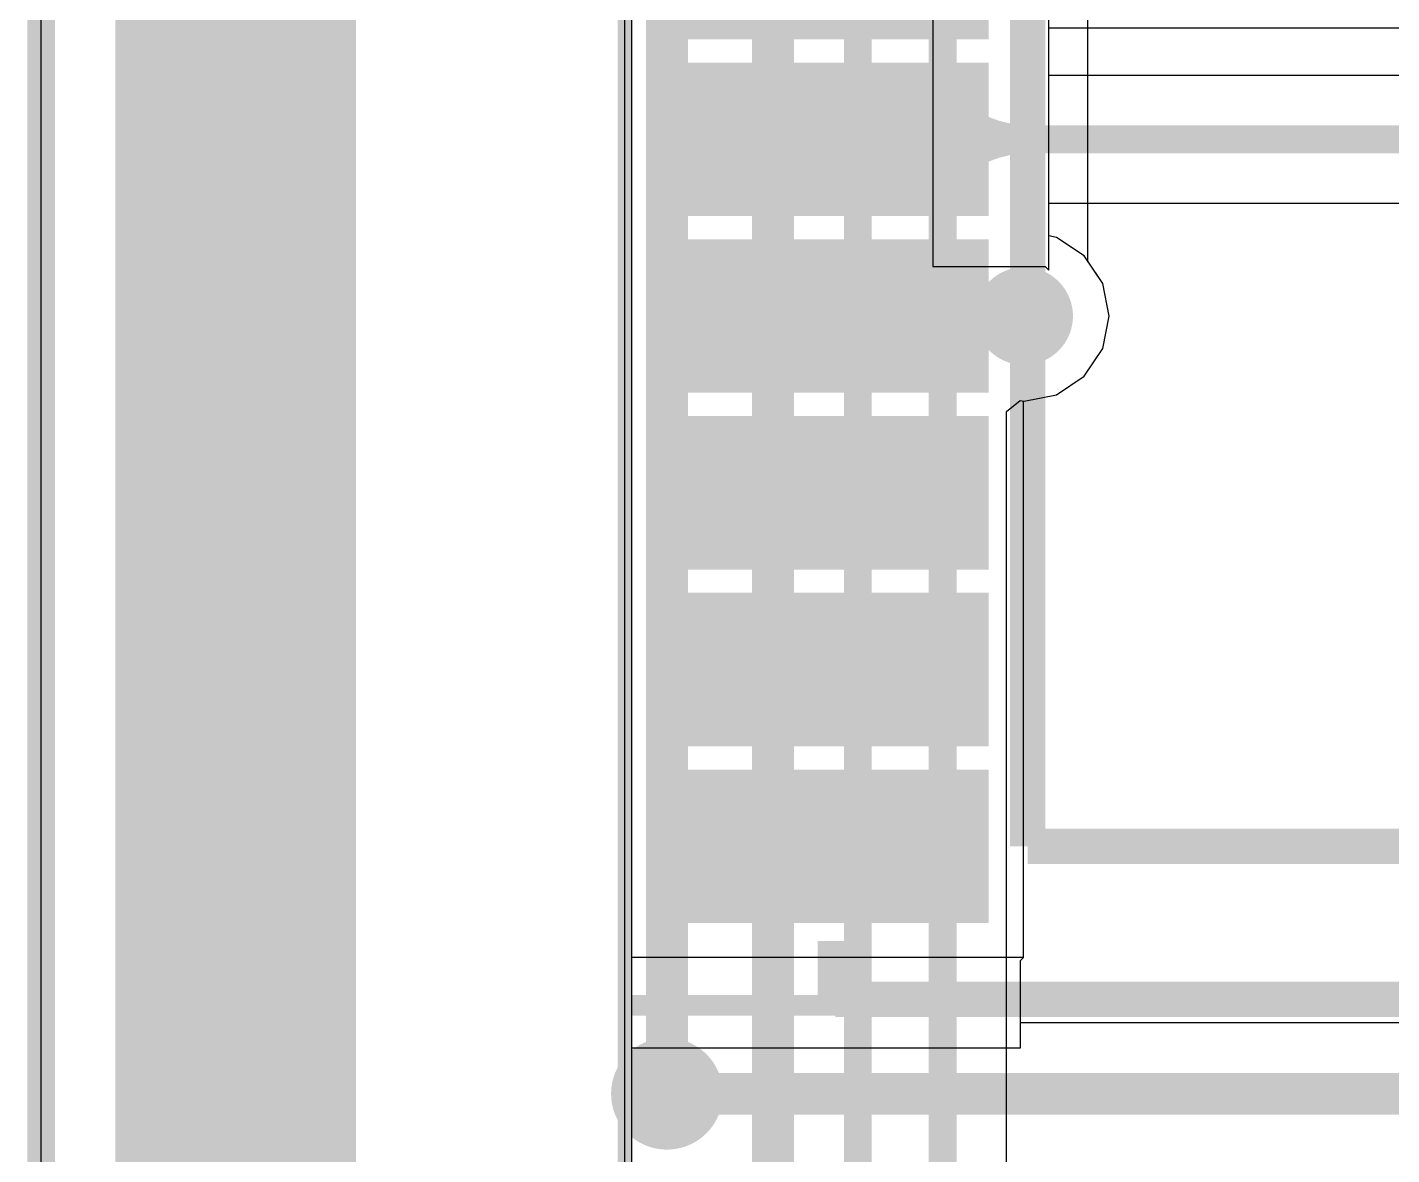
# Model space of a CAD drawing. Extents: x 81 to 196, y 150 to 213.
# Drawn here: x 81.49 to 91.3, y 179.56 to 187.66 of the extents above; entities that cross this region are included whole.
import ezdxf

# ---------------------------------------------------------------- set-up
doc = ezdxf.new("R2010")
doc.units = 0
doc.header["$MEASUREMENT"] = 0
for name, color, linetype in [('BOTTOMLAYER', 5, 'CONTINUOUS'), ('BOTTOMOVERLAY', 54, 'CONTINUOUS'), ('BOTTOMPASTE', 16, 'CONTINUOUS'), ('BOTTOMSOLDER', 6, 'CONTINUOUS'), ('KEEPOUTLAYER', 6, 'CONTINUOUS'), ('MULTILAYER', 9, 'CONTINUOUS'), ('TOPLAYER', 1, 'CONTINUOUS')]:
    doc.layers.add(name, color=color, linetype=linetype)

msp = doc.modelspace()

# ---------------------------------------------------------------- linework, layer by layer
at = {"layer": 'BOTTOMLAYER'}
for p, q in [((85.836374, 213.045426), (85.836374, 149.951826)), ((81.594574, 150.612226), (81.594574, 212.486626)), ((88.001165, 187.824808), (88.001165, 185.944883)), ((88.833574, 185.918226), (88.833574, 187.848626)), ((88.833574, 187.659609), (99.74327, 187.659609)), ((88.833574, 187.316841), (88.833574, 187.659609)), ((99.702259, 187.316841), (88.833574, 187.316841)), ((88.833574, 186.164415), (88.833574, 186.399211)), ((88.833574, 186.399211), (99.781284, 186.399211)), ((88.889883, 186.153214), (88.833574, 186.164415)), ((89.088349, 186.020601), (88.889883, 186.153214)), ((89.220962, 185.822135), (89.088349, 186.020601)), ((88.001165, 185.944883), (88.806917, 185.944883)), ((88.806917, 185.944883), (88.833574, 185.918226)), ((89.267528, 185.588026), (89.220962, 185.822135)), ((89.220962, 185.353917), (89.267528, 185.588026)), ((89.088349, 185.155451), (89.220962, 185.353917)), ((88.889883, 185.022838), (89.088349, 185.155451)), ((88.655777, 184.976272), (88.889883, 185.022838)), ((88.651189, 184.972508), (88.655777, 184.976272)), ((88.651189, 180.977995), (88.651189, 184.972508)), ((88.651187, 180.977987), (85.836374, 180.977987)), ((85.836374, 180.977987), (85.836374, 180.330226)), ((88.630374, 180.957174), (88.651187, 180.977987)), ((88.630374, 180.957174), (88.651184, 180.977984)), ((88.651184, 180.977984), (88.651187, 180.977984)), ((88.651187, 180.977984), (88.651184, 180.977982)), ((88.651184, 180.977982), (88.651189, 180.977984)), ((88.651194, 180.977992), (88.651189, 180.977995)), ((88.651189, 180.977984), (88.651194, 180.977992)), ((88.630374, 180.330226), (88.630374, 180.957174)), ((88.630374, 180.509822), (88.630374, 180.957174)), ((91.602171, 180.509822), (88.630374, 180.509822)), ((85.836374, 180.330226), (88.630374, 180.330226))]:
    msp.add_line(p, q, dxfattribs=at)
for points, const_width in [([(88.196158, 186.858026, -0.198912), (87.598649, 187.105521)], 0.2), ([(88.196158, 186.858026, -0.198912), (87.598649, 187.105521)], 0.2), ([(88.196158, 186.858026, -0.198912), (87.598649, 187.105521)], 0.2), ([(88.196158, 186.858026, -0.198912), (87.598649, 187.105521)], 0.2), ([(88.196158, 186.858026, -0.198912), (87.598649, 187.105521)], 0.2), ([(88.196158, 186.858026, -0.198912), (87.598649, 187.105521)], 0.2), ([(88.196158, 186.858026, -0.198912), (87.598649, 187.105521)], 0.2), ([(88.196158, 186.858026, -0.198912), (87.598649, 187.105521)], 0.2), ([(88.696157, 186.858026, -0.198912), (88.098648, 187.105521)], 0.2), ([(88.696157, 186.858026, -0.198912), (88.098648, 187.105521)], 0.2), ([(87.598649, 186.610531, -0.198912), (88.196158, 186.858026)], 0.2), ([(87.598649, 186.610531, -0.198912), (88.196158, 186.858026)], 0.2), ([(87.598649, 186.610531, -0.198912), (88.196158, 186.858026)], 0.2), ([(87.598649, 186.610531, -0.198912), (88.196158, 186.858026)], 0.2), ([(87.598649, 186.610531, -0.198912), (88.196158, 186.858026)], 0.2), ([(87.598649, 186.610531, -0.198912), (88.196158, 186.858026)], 0.2), ([(87.598649, 186.610531, -0.198912), (88.196158, 186.858026)], 0.2), ([(87.598649, 186.610531, -0.198912), (88.196158, 186.858026)], 0.2), ([(88.098648, 186.610531, -0.198912), (88.696157, 186.858026)], 0.2), ([(88.098648, 186.610531, -0.198912), (88.696157, 186.858026)], 0.2), ([(88.075448, 185.588026, -0.198912), (87.563295, 185.800167)], 0.299999), ([(88.075448, 185.588026, -0.198912), (87.563295, 185.800167)], 0.299999), ([(88.575447, 185.588026, -0.198912), (88.063294, 185.800167)], 0.299999), ([(88.575447, 185.588026, -0.198912), (88.063294, 185.800167)], 0.299999), ([(87.563295, 185.375885, -0.198912), (88.075448, 185.588026)], 0.299999), ([(87.563295, 185.375885, -0.198912), (88.075448, 185.588026)], 0.299999), ([(88.063294, 185.375885, -0.198912), (88.575447, 185.588026)], 0.299999), ([(88.063294, 185.375885, -0.198912), (88.575447, 185.588026)], 0.299999), ([(86.452504, 180.000026, -0.198912), (86.196439, 180.106091)], 0.299999), ([(86.196439, 179.893961, -0.198912), (86.452504, 180.000026)], 0.299999)]:
    msp.add_lwpolyline(points, format="xyb", dxfattribs=dict(at, const_width=const_width))
for points, const_width in [([(87.598649, 187.055521, 1), (87.598649, 187.155521, 1)], 0.1), ([(87.598649, 187.055521, 1), (87.598649, 187.155521, 1)], 0.1), ([(87.598649, 187.055521, 1), (87.598649, 187.155521, 1)], 0.1), ([(87.598649, 187.055521, 1), (87.598649, 187.155521, 1)], 0.1), ([(87.598649, 187.055521, 1), (87.598649, 187.155521, 1)], 0.1), ([(87.598649, 187.055521, 1), (87.598649, 187.155521, 1)], 0.1), ([(87.598649, 187.055521, 1), (87.598649, 187.155521, 1)], 0.1), ([(87.598649, 187.055521, 1), (87.598649, 187.155521, 1)], 0.1), ([(88.098648, 187.055521, 1), (88.098648, 187.155521, 1)], 0.1), ([(88.098648, 187.055521, 1), (88.098648, 187.155521, 1)], 0.1), ([(88.196158, 186.808026, 1), (88.196158, 186.908026, 1)], 0.1), ([(88.196158, 186.808026, 1), (88.196158, 186.908026, 1)], 0.1), ([(88.196158, 186.808026, 1), (88.196158, 186.908026, 1)], 0.1), ([(88.196158, 186.808026, 1), (88.196158, 186.908026, 1)], 0.1), ([(88.196158, 186.808026, 1), (88.196158, 186.908026, 1)], 0.1), ([(88.196158, 186.808026, 1), (88.196158, 186.908026, 1)], 0.1), ([(88.196158, 186.808026, 1), (88.196158, 186.908026, 1)], 0.1), ([(88.196158, 186.808026, 1), (88.196158, 186.908026, 1)], 0.1), ([(88.196158, 186.808026, 1), (88.196158, 186.908026, 1)], 0.1), ([(88.196158, 186.808026, 1), (88.196158, 186.908026, 1)], 0.1), ([(88.196158, 186.808026, 1), (88.196158, 186.908026, 1)], 0.1), ([(88.196158, 186.808026, 1), (88.196158, 186.908026, 1)], 0.1), ([(88.196158, 186.808026, 1), (88.196158, 186.908026, 1)], 0.1), ([(88.196158, 186.808026, 1), (88.196158, 186.908026, 1)], 0.1), ([(88.196158, 186.808026, 1), (88.196158, 186.908026, 1)], 0.1), ([(88.196158, 186.808026, 1), (88.196158, 186.908026, 1)], 0.1), ([(88.696157, 186.808026, 1), (88.696157, 186.908026, 1)], 0.1), ([(88.696157, 186.808026, 1), (88.696157, 186.908026, 1)], 0.1), ([(88.696157, 186.808026, 1), (88.696157, 186.908026, 1)], 0.1), ([(88.696157, 186.808026, 1), (88.696157, 186.908026, 1)], 0.1), ([(87.598649, 186.560531, 1), (87.598649, 186.660531, 1)], 0.1), ([(87.598649, 186.560531, 1), (87.598649, 186.660531, 1)], 0.1), ([(87.598649, 186.560531, 1), (87.598649, 186.660531, 1)], 0.1), ([(87.598649, 186.560531, 1), (87.598649, 186.660531, 1)], 0.1), ([(87.598649, 186.560531, 1), (87.598649, 186.660531, 1)], 0.1), ([(87.598649, 186.560531, 1), (87.598649, 186.660531, 1)], 0.1), ([(87.598649, 186.560531, 1), (87.598649, 186.660531, 1)], 0.1), ([(87.598649, 186.560531, 1), (87.598649, 186.660531, 1)], 0.1), ([(88.098648, 186.560531, 1), (88.098648, 186.660531, 1)], 0.1), ([(88.098648, 186.560531, 1), (88.098648, 186.660531, 1)], 0.1), ([(87.563295, 185.725168, 1), (87.563295, 185.875165, 1)], 0.15), ([(87.563295, 185.725168, 1), (87.563295, 185.875165, 1)], 0.15), ([(88.063294, 185.725168, 1), (88.063294, 185.875165, 1)], 0.15), ([(88.063294, 185.725168, 1), (88.063294, 185.875165, 1)], 0.15), ([(88.655774, 185.463028, 1), (88.655774, 185.713024, 1)], 0.249999), ([(88.075448, 185.513027, 1), (88.075448, 185.663025, 1)], 0.15), ([(88.075448, 185.513027, 1), (88.075448, 185.663025, 1)], 0.15), ([(88.075448, 185.513027, 1), (88.075448, 185.663025, 1)], 0.15), ([(88.075448, 185.513027, 1), (88.075448, 185.663025, 1)], 0.15), ([(88.575447, 185.513027, 1), (88.575447, 185.663025, 1)], 0.15), ([(88.575447, 185.513027, 1), (88.575447, 185.663025, 1)], 0.15), ([(88.575447, 185.513027, 1), (88.575447, 185.663025, 1)], 0.15), ([(88.575447, 185.513027, 1), (88.575447, 185.663025, 1)], 0.15), ([(87.563295, 185.300887, 1), (87.563295, 185.450884, 1)], 0.15), ([(87.563295, 185.300887, 1), (87.563295, 185.450884, 1)], 0.15), ([(88.063294, 185.300887, 1), (88.063294, 185.450884, 1)], 0.15), ([(88.063294, 185.300887, 1), (88.063294, 185.450884, 1)], 0.15), ([(86.090374, 179.850026, 1), (86.090374, 180.150026, 1)], 0.299999), ([(86.196439, 180.031093, 1), (86.196439, 180.18109, 1)], 0.15), ([(86.452504, 179.925027, 1), (86.452504, 180.075025, 1)], 0.15), ([(86.452504, 179.925027, 1), (86.452504, 180.075025, 1)], 0.15), ([(86.196439, 179.818962, 1), (86.196439, 179.968959, 1)], 0.15)]:
    msp.add_lwpolyline(points, format="xyb", close=True, dxfattribs=dict(at, const_width=const_width))
for points, const_width in [([(100.136574, 186.858026), (86.801168, 186.858026)], 0.2), ([(88.655774, 185.588026), (86.801168, 185.588026)], 0.299999), ([(91.602174, 180.000026), (86.090374, 180.000026)], 0.299999)]:
    msp.add_lwpolyline(points, dxfattribs=dict(at, const_width=const_width))
for points in [[(83.855174, 150.790026), (83.855174, 212.562826), (82.127974, 150.790026), (82.127974, 212.562826)], [(86.301194, 186.408014), (88.30119, 186.408014), (86.301194, 187.308038), (88.30119, 187.308038)], [(86.301194, 185.138014), (88.30119, 185.138014), (86.301194, 186.038038), (88.30119, 186.038038)], [(86.301194, 183.868014), (88.30119, 183.868014), (86.301194, 184.768038), (88.30119, 184.768038)], [(86.301194, 182.598014), (88.30119, 182.598014), (86.301194, 183.498038), (88.30119, 183.498038)], [(86.301194, 181.328014), (88.30119, 181.328014), (86.301194, 182.228038), (88.30119, 182.228038)]]:
    msp.add_solid(points, dxfattribs=at)
at = {"layer": 'BOTTOMOVERLAY'}
for points, const_width in [([(85.785574, 149.951826), (85.785574, 213.045426)], 0.1), ([(88.681174, 181.778026), (88.681174, 200.828026)], 0.254), ([(103.921174, 181.778026), (88.681174, 181.778026)], 0.254), ([(87.301167, 180.678028), (87.301167, 181.096874)], 0.254), ([(105.301181, 180.678003), (87.301167, 180.678028)], 0.254), ([(106.765974, 180.635026), (85.785574, 180.635026)], 0.15)]:
    msp.add_lwpolyline(points, dxfattribs=dict(at, const_width=const_width))
at = {"layer": 'BOTTOMPASTE'}
for points in [[(83.855174, 150.790026), (83.855174, 212.562826), (82.127974, 150.790026), (82.127974, 212.562826)], [(86.301194, 186.408014), (88.30119, 186.408014), (86.301194, 187.308038), (88.30119, 187.308038)], [(86.301194, 185.138014), (88.30119, 185.138014), (86.301194, 186.038038), (88.30119, 186.038038)], [(86.301194, 183.868014), (88.30119, 183.868014), (86.301194, 184.768038), (88.30119, 184.768038)], [(86.301194, 182.598014), (88.30119, 182.598014), (86.301194, 183.498038), (88.30119, 183.498038)], [(86.301194, 181.328014), (88.30119, 181.328014), (86.301194, 182.228038), (88.30119, 182.228038)]]:
    msp.add_solid(points, dxfattribs=at)
at = {"layer": 'BOTTOMSOLDER'}
for points, const_width in [([(88.655774, 185.412228, 1), (88.655774, 185.763824, 1)], 0.351599), ([(86.090374, 179.799226, 1), (86.090374, 180.200826, 1)], 0.401599)]:
    msp.add_lwpolyline(points, format="xyb", close=True, dxfattribs=dict(at, const_width=const_width))
for points in [[(83.855174, 150.790026), (83.855174, 212.562826), (82.127974, 150.790026), (82.127974, 212.562826)], [(86.199594, 187.576414), (88.40279, 187.576414), (86.199594, 188.679638), (88.40279, 188.679638)], [(86.199594, 186.306414), (88.40279, 186.306414), (86.199594, 187.409638), (88.40279, 187.409638)], [(86.199594, 185.036414), (88.40279, 185.036414), (86.199594, 186.139638), (88.40279, 186.139638)], [(86.199594, 183.766414), (88.40279, 183.766414), (86.199594, 184.869638), (88.40279, 184.869638)], [(86.199594, 182.496414), (88.40279, 182.496414), (86.199594, 183.599638), (88.40279, 183.599638)], [(86.199594, 181.226414), (88.40279, 181.226414), (86.199594, 182.329638), (88.40279, 182.329638)]]:
    msp.add_solid(points, dxfattribs=at)
at = {"layer": 'KEEPOUTLAYER', "const_width": 0.2}
msp.add_lwpolyline([(81.594574, 151.0792), (81.594574, 190.998226)], dxfattribs=at)
at = {"layer": 'MULTILAYER'}
for points, const_width in [([(88.655774, 185.463028, 1), (88.655774, 185.713024, 1)], 0.249999), ([(86.090374, 179.850026, 1), (86.090374, 180.150026, 1)], 0.299999)]:
    msp.add_lwpolyline(points, format="xyb", close=True, dxfattribs=dict(at, const_width=const_width))
at = {"layer": 'TOPLAYER'}
for p, q in [((85.785574, 213.045426), (85.785574, 149.926426)), ((81.594574, 150.612226), (81.594574, 212.562826)), ((89.114589, 185.98133), (89.114589, 188.458226)), ((89.220962, 185.822135), (89.114589, 185.98133)), ((89.267528, 185.588026), (89.220962, 185.822135)), ((89.220962, 185.353917), (89.267528, 185.588026)), ((89.088349, 185.155451), (89.220962, 185.353917)), ((88.889883, 185.022838), (89.088349, 185.155451)), ((88.530389, 184.901116), (88.628563, 184.981685)), ((88.628563, 184.981685), (88.655774, 184.976272)), ((88.655774, 184.976272), (88.889883, 185.022838)), ((88.530389, 174.132626), (88.530389, 184.901116))]:
    msp.add_line(p, q, dxfattribs=at)
for points, const_width in [([(86.090374, 180.000026), (86.090374, 200.523226)], 0.299999), ([(86.852374, 174.831126), (86.852374, 199.316726)], 0.299999), ([(87.461974, 174.234226), (87.461974, 197.703826)], 0.2), ([(88.655774, 185.588026), (88.655774, 188.458226)], 0.2), ([(88.071574, 174.132626), (88.071574, 188.128026)], 0.2)]:
    msp.add_lwpolyline(points, dxfattribs=dict(at, const_width=const_width))
for points, const_width in [([(88.655774, 185.950156, -0.198912), (88.549709, 185.694091)], 0.2), ([(88.655774, 185.950156, -0.198912), (88.549709, 185.694091)], 0.2), ([(88.655774, 185.950156, -0.198912), (88.549709, 185.694091)], 0.2), ([(88.655774, 185.950156, -0.198912), (88.549709, 185.694091)], 0.2), ([(88.761839, 185.694091, -0.198912), (88.655774, 185.950156)], 0.2), ([(88.761839, 185.694091, -0.198912), (88.655774, 185.950156)], 0.2), ([(88.761839, 185.694091, -0.198912), (88.655774, 185.950156)], 0.2), ([(88.761839, 185.694091, -0.198912), (88.655774, 185.950156)], 0.2), ([(86.090374, 180.362156, -0.198912), (85.984309, 180.106091)], 0.299999), ([(86.196439, 180.106091, -0.198912), (86.090374, 180.362156)], 0.299999)]:
    msp.add_lwpolyline(points, format="xyb", dxfattribs=dict(at, const_width=const_width))
for points, const_width in [([(88.655774, 185.900156, 1), (88.655774, 186.000156, 1)], 0.1), ([(88.655774, 185.900156, 1), (88.655774, 186.000156, 1)], 0.1), ([(88.655774, 185.900156, 1), (88.655774, 186.000156, 1)], 0.1), ([(88.655774, 185.900156, 1), (88.655774, 186.000156, 1)], 0.1), ([(88.655774, 185.900156, 1), (88.655774, 186.000156, 1)], 0.1), ([(88.655774, 185.900156, 1), (88.655774, 186.000156, 1)], 0.1), ([(88.655774, 185.900156, 1), (88.655774, 186.000156, 1)], 0.1), ([(88.655774, 185.900156, 1), (88.655774, 186.000156, 1)], 0.1), ([(88.655774, 185.463028, 1), (88.655774, 185.713024, 1)], 0.249999), ([(88.549709, 185.644091, 1), (88.549709, 185.744091, 1)], 0.1), ([(88.549709, 185.644091, 1), (88.549709, 185.744091, 1)], 0.1), ([(88.549709, 185.644091, 1), (88.549709, 185.744091, 1)], 0.1), ([(88.549709, 185.644091, 1), (88.549709, 185.744091, 1)], 0.1), ([(88.761839, 185.644091, 1), (88.761839, 185.744091, 1)], 0.1), ([(88.761839, 185.644091, 1), (88.761839, 185.744091, 1)], 0.1), ([(88.761839, 185.644091, 1), (88.761839, 185.744091, 1)], 0.1), ([(88.761839, 185.644091, 1), (88.761839, 185.744091, 1)], 0.1), ([(86.090374, 180.287158, 1), (86.090374, 180.437155, 1)], 0.15), ([(86.090374, 180.287158, 1), (86.090374, 180.437155, 1)], 0.15), ([(86.090374, 179.850026, 1), (86.090374, 180.150026, 1)], 0.299999), ([(85.984309, 180.031093, 1), (85.984309, 180.18109, 1)], 0.15), ([(86.196439, 180.031093, 1), (86.196439, 180.18109, 1)], 0.15)]:
    msp.add_lwpolyline(points, format="xyb", close=True, dxfattribs=dict(at, const_width=const_width))

doc.saveas('drawing.dxf')
